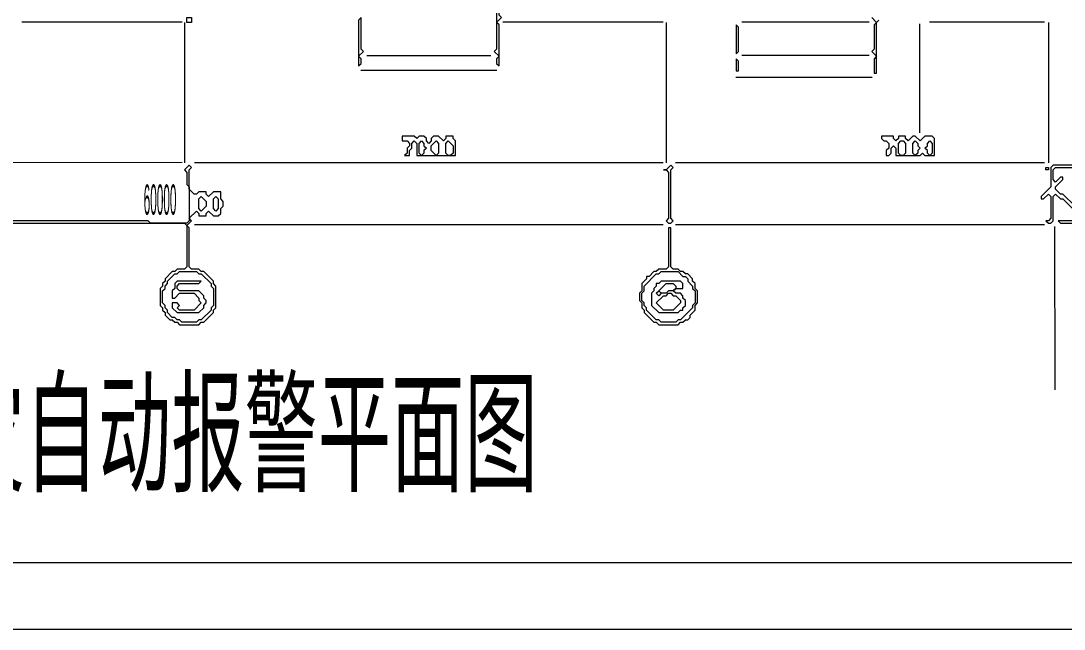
# Model space of a CAD drawing. Extents: x 67 to 3049, y 50 to 1736.
# Drawn here: x 1396.4 to 1827.5, y 50.1 to 301.7 of the extents above; entities that cross this region are included whole.
import ezdxf

# ---------------------------------------------------------------- set-up
doc = ezdxf.new("R2010")
doc.units = 0
for name, color, linetype, lineweight in [('OCR_TEXT', 6, 'Continuous', 0), ('TEXT_FALLBACK_OUTLINE', 2, 'Continuous', 0), ('TRACE_CURVE', 6, 'Continuous', 0), ('TRACE_STRAIGHT', 5, 'Continuous', 0), ('TRACE_TEXT_SYMBOL', 6, 'Continuous', 0)]:
    doc.layers.add(name, color=color, linetype=linetype, lineweight=lineweight)
doc.styles.add('wqy-unicode', font='wqy-unicode.lff')

msp = doc.modelspace()

# ---------------------------------------------------------------- linework, layer by layer
at = {"layer": 'TEXT_FALLBACK_OUTLINE', "color": 2}
for points in [[(1554, 254), (1554, 252), (1556, 252), (1557, 251), (1557, 250), (1556, 249), (1556, 247), (1555, 246), (1557, 246), (1557, 248), (1558, 249), (1558, 251), (1559, 252), (1560, 251), (1560, 246), (1576, 246), (1576, 252), (1575, 253), (1575, 254), (1572, 254), (1572, 253), (1571, 252), (1569, 254), (1567, 254), (1566, 253), (1566, 252), (1565, 251), (1564, 252), (1564, 253), (1563, 254), (1561, 254), (1560, 253), (1559, 254)], [(1561, 251), (1562, 252), (1563, 251), (1563, 250), (1564, 249), (1563, 248), (1563, 247), (1562, 246), (1561, 247)], [(1568, 252), (1569, 251), (1569, 247), (1568, 246), (1566, 248), (1566, 250)], [(1572, 251), (1573, 252), (1575, 250), (1575, 247), (1574, 246), (1573, 246), (1572, 247)], [(1752, 254), (1752, 253), (1753, 252), (1754, 252), (1755, 251), (1755, 249), (1754, 248), (1754, 246), (1755, 246), (1756, 247), (1756, 249), (1757, 250), (1758, 249), (1758, 246), (1768, 246), (1769, 247), (1770, 246), (1774, 246), (1774, 253), (1773, 254), (1770, 254), (1768, 252), (1766, 254), (1765, 254), (1763, 252), (1762, 253), (1762, 254), (1759, 254), (1759, 253), (1758, 252), (1757, 253), (1757, 254)], [(1759, 251), (1760, 252), (1761, 252), (1762, 251), (1762, 247), (1761, 246), (1760, 246), (1759, 247)], [(1765, 251), (1766, 252), (1767, 251), (1767, 250), (1768, 249), (1767, 248), (1767, 247), (1766, 246), (1765, 247)], [(1771, 251), (1772, 252), (1773, 251), (1773, 247), (1772, 246), (1771, 247), (1771, 248), (1770, 249), (1771, 250)]]:
    msp.add_lwpolyline(points, close=True, dxfattribs=at)
at = {"layer": 'TRACE_CURVE', "color": 6}
msp.add_lwpolyline([(1748, 303), (1750, 301), (1749, 300), (1749, 290), (1748, 289), (1750, 287), (1749, 286), (1749, 280), (1750, 280), (1750, 301), (1751, 302)], dxfattribs=at)
at = {"layer": 'TRACE_STRAIGHT', "color": 5}
for p, q in [((1396.875, 301.301), (1463.125, 301.301)), ((1464, 301), (1464, 243)), ((1595.625, 301.301), (1661.875, 301.301)), ((1663, 301), (1663, 243)), ((1694.375, 301.302), (1746.875, 301.304)), ((1767.867, 255.375), (1767.869, 300.375)), ((1771.875, 301.316), (1819.376, 301.281)), ((1821, 301), (1821, 243)), ((1539.375, 287.394), (1590.625, 287.392)), ((1694.375, 287.406), (1746.875, 287.407)), ((1536.875, 281.303), (1593.125, 281.289)), ((1691.874, 278.323), (1748.125, 278.354)), ((1363.125, 243.065), (1463.125, 243.168)), ((1468.125, 243.123), (1661.875, 243.123)), ((1666.875, 243.132), (1819.375, 243.106)), ((1468.125, 217.39), (1661.875, 217.401)), ((1666.875, 217.403), (1819.375, 217.389)), ((1823.579, 216.625), (1823.632, 149.124)), ((93.125, 77.713), (3020.625, 77.668)), ((68.125, 50.108), (3046.875, 50.108))]:
    msp.add_line(p, q, dxfattribs=at)
at = {"layer": 'TRACE_TEXT_SYMBOL', "color": 6}
for points in [[(1593, 326), (1593, 290), (1592, 289), (1594, 287), (1593, 286), (1593, 284), (1594, 283), (1594, 300), (1593, 301), (1595, 303), (1594, 304), (1594, 325)], [(1465, 303), (1467, 303), (1467, 301), (1465, 301)], [(1537, 303), (1536, 302), (1536, 283), (1537, 284), (1537, 286), (1536, 287), (1538, 289), (1537, 290)], [(1692, 300), (1692, 288), (1693, 289), (1693, 299)], [(1692, 286), (1692, 281), (1693, 281), (1693, 285)], [(1665, 242), (1663, 240), (1662, 240), (1663, 240), (1664, 239), (1664, 220), (1663, 219), (1664, 218), (1665, 218), (1666, 219), (1665, 220), (1665, 240), (1666, 241)], [(1820, 241), (1821, 241), (1821, 240), (1820, 240)], [(1823, 240), (1824, 241), (1860, 241), (1862, 239), (1862, 220), (1861, 219), (1840, 219), (1839, 220), (1838, 220), (1833, 225), (1832, 225), (1827, 230), (1826, 230), (1824, 232), (1824, 233), (1827, 236), (1827, 237), (1826, 237), (1824, 235), (1823, 236)], [(1470, 228), (1471, 229), (1473, 227), (1473, 225), (1471, 223), (1470, 224)], [(1476, 228), (1477, 229), (1478, 228), (1478, 224), (1477, 223), (1476, 224)], [(1664, 216), (1664, 200), (1663, 199), (1660, 199), (1659, 198), (1658, 198), (1656, 196), (1655, 196), (1655, 195), (1653, 193), (1653, 190), (1652, 189), (1652, 186), (1653, 185), (1653, 183), (1654, 182), (1654, 181), (1658, 177), (1659, 177), (1660, 176), (1668, 176), (1669, 177), (1670, 177), (1671, 178), (1672, 178), (1673, 179), (1673, 180), (1675, 182), (1675, 184), (1676, 185), (1676, 190), (1675, 191), (1675, 193), (1674, 194), (1674, 195), (1672, 197), (1671, 197), (1670, 198), (1669, 198), (1668, 199), (1666, 199), (1665, 200), (1665, 216)], [(1461, 197), (1462, 198), (1469, 198), (1470, 197), (1471, 197), (1475, 193), (1475, 192), (1476, 191), (1476, 184), (1475, 183), (1475, 182), (1471, 178), (1470, 178), (1469, 177), (1463, 177), (1462, 178), (1461, 178), (1460, 179), (1459, 179), (1457, 181), (1457, 182), (1456, 183), (1456, 184), (1455, 185), (1455, 190), (1456, 191), (1456, 192), (1457, 193), (1457, 194), (1460, 197)], [(1461, 194), (1460, 193), (1460, 191), (1459, 190), (1459, 187), (1460, 187), (1462, 189), (1468, 189), (1470, 187), (1470, 186), (1471, 185), (1468, 182), (1462, 182), (1461, 183), (1462, 184), (1461, 185), (1459, 185), (1459, 183), (1461, 181), (1470, 181), (1472, 183), (1472, 184), (1473, 185), (1473, 186), (1472, 187), (1472, 188), (1470, 190), (1462, 190), (1461, 191), (1461, 192), (1462, 193), (1470, 193), (1471, 194)], [(1660, 197), (1661, 198), (1668, 198), (1670, 196), (1671, 196), (1672, 195), (1672, 194), (1674, 192), (1674, 191), (1675, 190), (1675, 185), (1674, 184), (1674, 183), (1669, 178), (1668, 178), (1667, 177), (1661, 177), (1660, 178), (1659, 178), (1655, 182), (1655, 183), (1654, 184), (1654, 185), (1653, 186), (1653, 189), (1654, 190), (1654, 192), (1659, 197)], [(1661, 194), (1660, 193), (1659, 193), (1659, 192), (1658, 191), (1658, 190), (1657, 189), (1657, 184), (1660, 181), (1668, 181), (1669, 182), (1670, 182), (1670, 183), (1671, 184), (1671, 186), (1670, 187), (1670, 188), (1669, 189), (1667, 189), (1666, 190), (1667, 191), (1670, 191), (1670, 193), (1669, 194)], [(1659, 189), (1660, 190), (1661, 189), (1660, 188)], [(1663, 193), (1666, 193), (1667, 192), (1667, 191), (1666, 190), (1664, 190), (1663, 189), (1661, 189), (1660, 190)], [(1663, 188), (1664, 189), (1665, 189), (1666, 188), (1667, 188), (1669, 186), (1669, 185), (1666, 182), (1662, 182), (1659, 185), (1662, 188)]]:
    msp.add_lwpolyline(points, close=True, dxfattribs=at)
for points in [[(1466, 242), (1464, 240), (1465, 239), (1465, 234), (1466, 233), (1466, 219), (1465, 218), (1450, 218), (1449, 219), (1269, 219)], [(1465, 200), (1464, 199), (1461, 199), (1460, 198), (1459, 198), (1456, 195), (1456, 194), (1455, 193), (1455, 192), (1454, 191), (1454, 184), (1455, 183), (1455, 182), (1456, 181), (1456, 180), (1458, 178), (1459, 178), (1460, 177), (1461, 177), (1462, 176), (1470, 176), (1471, 177), (1472, 177), (1476, 181), (1476, 182), (1477, 183), (1477, 192), (1476, 193), (1476, 194), (1472, 198), (1471, 198), (1470, 199), (1467, 199), (1466, 200), (1466, 216), (1465, 217), (1467, 219), (1466, 220), (1469, 223), (1470, 222), (1470, 221), (1473, 221), (1473, 222), (1474, 223), (1476, 221), (1478, 221), (1479, 222), (1479, 224), (1480, 225), (1480, 227), (1479, 228), (1479, 231), (1476, 231), (1474, 229), (1473, 230), (1473, 231), (1470, 231), (1469, 230), (1468, 230), (1466, 232), (1466, 240), (1467, 241), (1466, 242)], [(1859, 242), (1823, 242), (1822, 241), (1822, 233), (1818, 229), (1818, 228), (1819, 228), (1821, 230), (1822, 229), (1822, 220), (1821, 219), (1820, 219), (1821, 218), (1822, 218), (1823, 219), (1823, 229), (1824, 230), (1826, 228), (1827, 228), (1832, 223)], [(1269, 218), (1464, 218), (1465, 217), (1465, 200)], [(1835, 219), (1825, 219), (1826, 218), (1839, 218)]]:
    msp.add_lwpolyline(points, dxfattribs=at)

# ---------------------------------------------------------------- texts
at = {"layer": 'OCR_TEXT', "color": 6, "style": 'wqy-unicode'}
for s, height, width, p in [('60000', 12.48, 0.29197, (1447.18, 221.509)), ('一层火灾自动报警平面图', 40.56, 0.547417, (1276.84, 111.154))]:
    msp.add_text(s, height=height, dxfattribs=dict(at, width=width)).set_placement(p)

doc.saveas('drawing.dxf')
